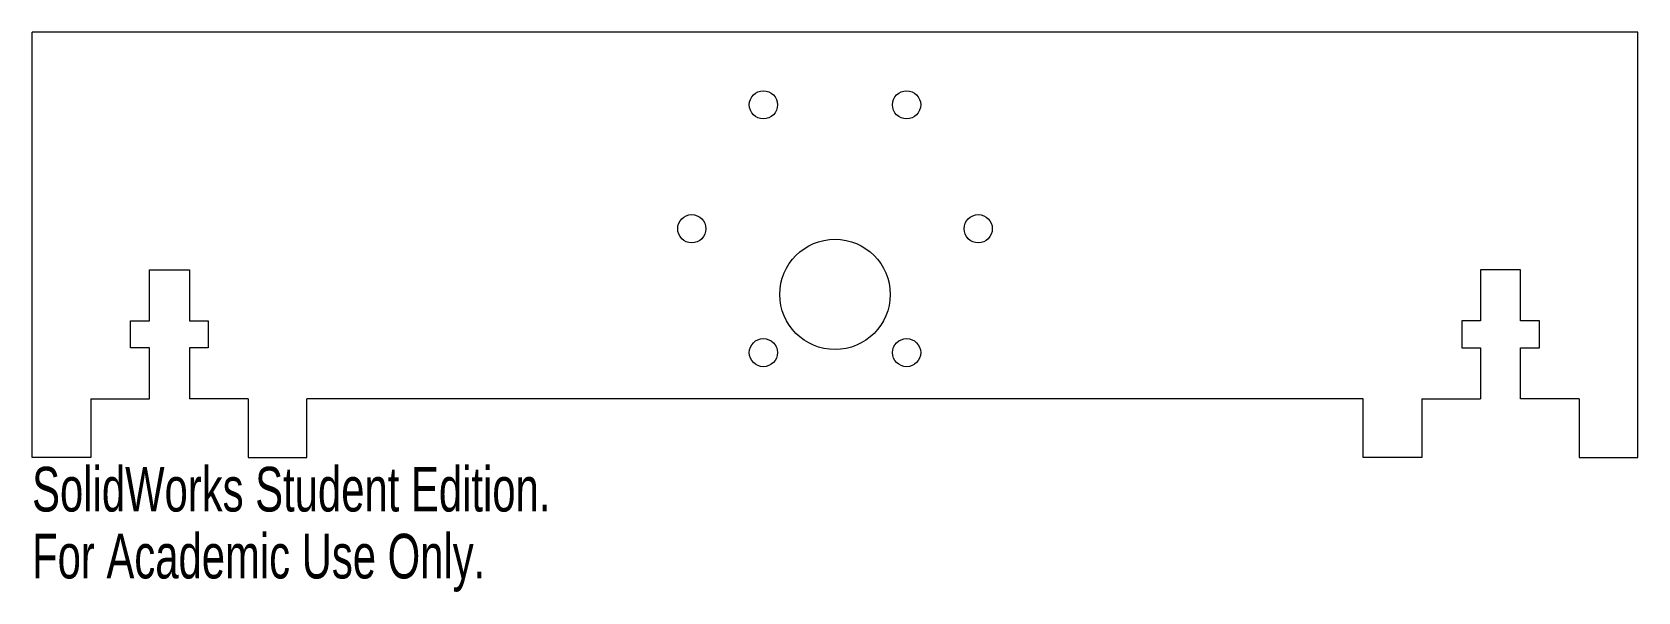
# Model space of a CAD drawing. Header units: inches. Extents: x -3.42 to 3.42, y -1.6 to 0.78.
import ezdxf

# ---------------------------------------------------------------- set-up
doc = ezdxf.new("R2010")
doc.units = ezdxf.units.IN
doc.header["$MEASUREMENT"] = 0
doc.styles.add('SLDTEXTSTYLE0', font='TXT', dxfattribs={"width": 0.7})

msp = doc.modelspace()

# ---------------------------------------------------------------- linework, layer by layer
at = {"color": 7, "linetype": 'Continuous', "lineweight": 15}
for p, q in [((3.42, 0.7816), (-3.42, 0.7816)), ((-3.42, -1.0316), (-3.42, 0.7816)), ((3.42, -1.0316), (3.42, 0.7816)), ((-2.92, -0.4496), (-2.92, -0.2316)), ((-2.92, -0.2316), (-2.75, -0.2316)), ((-2.75, -0.2316), (-2.75, -0.4496)), ((2.75, -0.2316), (2.75, -0.4496)), ((2.92, -0.2316), (2.75, -0.2316)), ((2.92, -0.4496), (2.92, -0.2316)), ((-3.0004, -0.5637), (-3.0004, -0.4496)), ((-3.0004, -0.4496), (-2.92, -0.4496)), ((-2.75, -0.4496), (-2.6696, -0.4496)), ((-2.6696, -0.4496), (-2.6696, -0.5637)), ((2.6696, -0.4496), (2.6696, -0.5637)), ((2.75, -0.4496), (2.6696, -0.4496)), ((3.0004, -0.4496), (2.92, -0.4496)), ((3.0004, -0.5637), (3.0004, -0.4496)), ((-2.92, -0.5637), (-3.0004, -0.5637)), ((-2.92, -0.7816), (-2.92, -0.5637)), ((-2.6696, -0.5637), (-2.75, -0.5637)), ((-2.75, -0.5637), (-2.75, -0.7816)), ((2.6696, -0.5637), (2.75, -0.5637)), ((2.75, -0.5637), (2.75, -0.7816)), ((2.92, -0.5637), (3.0004, -0.5637)), ((2.92, -0.7816), (2.92, -0.5637)), ((-3.17, -0.7816), (-3.17, -1.0316)), ((-3.17, -0.7816), (-2.92, -0.7816)), ((-2.5, -0.7816), (-2.75, -0.7816)), ((-2.5, -0.7816), (-2.5, -1.0316)), ((-2.25, -1.0316), (-2.25, -0.7816)), ((2.25, -0.7816), (-2.25, -0.7816)), ((2.25, -1.0316), (2.25, -0.7816)), ((2.5, -0.7816), (2.5, -1.0316)), ((2.5, -0.7816), (2.75, -0.7816)), ((3.17, -0.7816), (2.92, -0.7816)), ((3.17, -0.7816), (3.17, -1.0316)), ((-3.17, -1.0316), (-3.42, -1.0316)), ((-2.5, -1.0316), (-2.25, -1.0316)), ((2.5, -1.0316), (2.25, -1.0316)), ((3.17, -1.0316), (3.42, -1.0316))]:
    msp.add_line(p, q, dxfattribs=at)
for centre, radius in [((-0.305, 0.4716), 0.06), ((0.305, 0.4716), 0.06), ((-0.61, -0.0566), 0.06), ((0.61, -0.0566), 0.06), ((0, -0.3366), 0.235), ((-0.305, -0.5849), 0.06), ((0.305, -0.5849), 0.06)]:
    msp.add_circle(centre, radius, dxfattribs=at)

# ---------------------------------------------------------------- texts
at = {"color": 7, "linetype": 'Continuous', "char_height": 0.1903, "attachment_point": 1, "style": 'SLDTEXTSTYLE0'}
for s, insert in [('SolidWorks Student Edition.', (-3.42, -1.0718)), ('For Academic Use Only.', (-3.42, -1.3572))]:
    msp.add_mtext(s, dxfattribs=dict(at, insert=insert))

doc.saveas('drawing.dxf')
